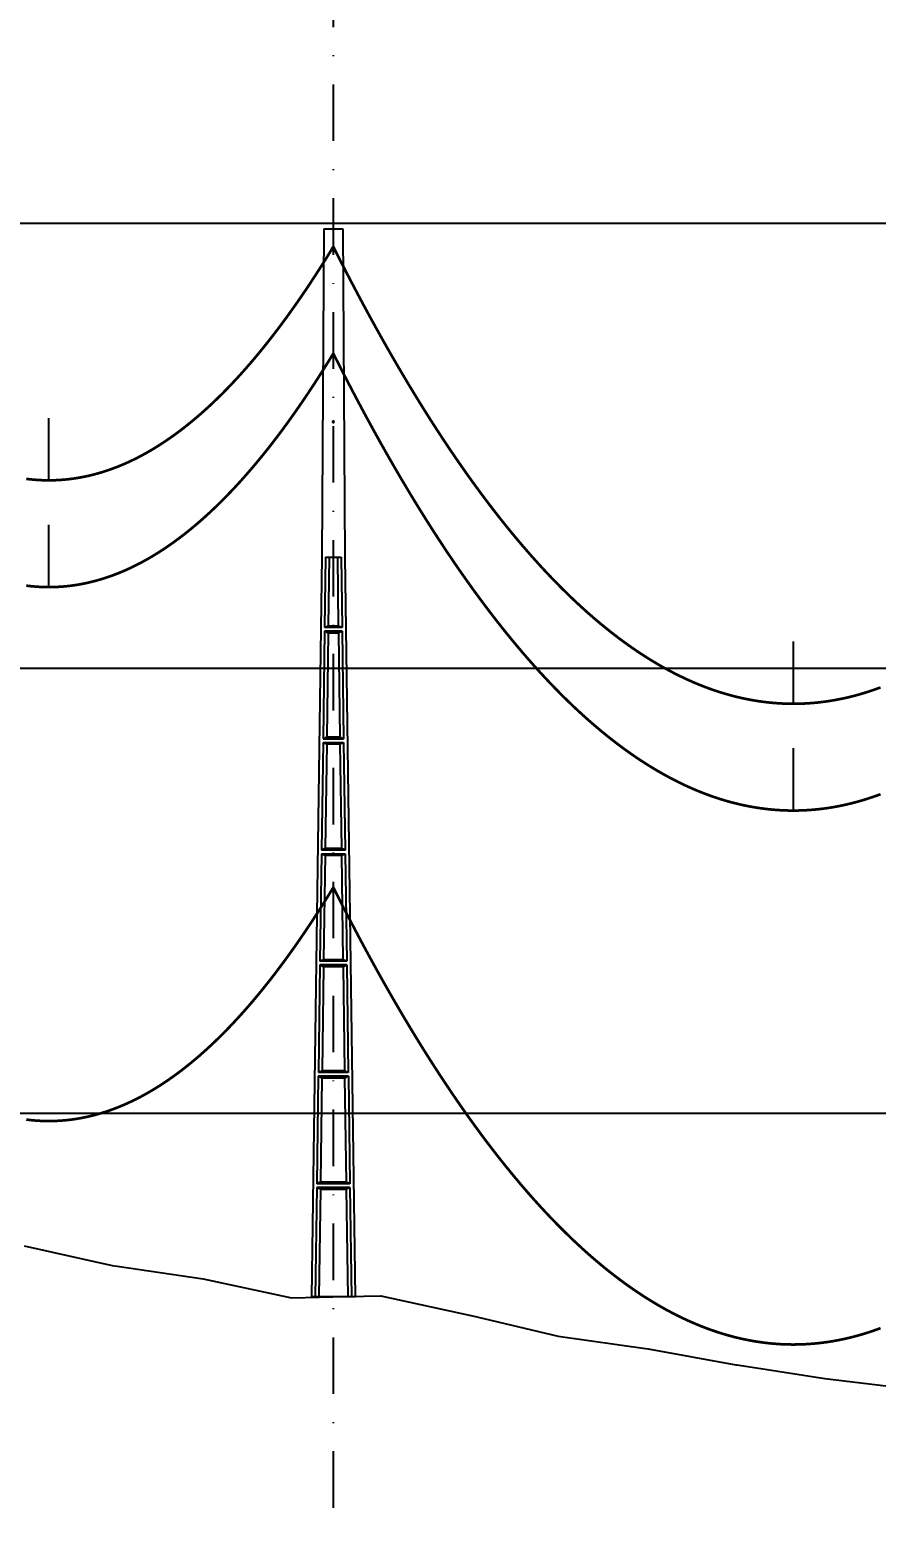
# Model space of a CAD drawing. Header units: metres. Extents: x -121 to 9872, y 3505 to 10721.
# Drawn here: x 3860.5 to 3955.5, y 9403.7 to 9571.7 of the extents above; entities that cross this region are included whole.
import ezdxf

# ---------------------------------------------------------------- set-up
doc = ezdxf.new("R2010")
doc.units = ezdxf.units.M
doc.header["$PDMODE"] = 2
doc.linetypes.add('DASHDOT', pattern=[25.4, 12.7, -6.35, 0, -6.35])
for name, color, linetype in [('CON-EOL- CA MAGNOLIA', 210, 'Continuous'), ('CON-EOL- PROJEÇÃO', 22, 'Continuous'), ('cotas', 7, 'Continuous'), ('Grade', 9, 'Continuous'), ('Ind.Rot', 8, 'DASHDOT'), ('Modelo_CotaTerreno_Perfil', 7, 'Continuous'), ('POSTE DT', 7, 'Continuous')]:
    doc.layers.add(name, color=color, linetype=linetype)
doc.styles.get("Standard").update_dxf_attribs({"font": 'arial.ttf'})
doc.dimstyles.new('ISO-25', dxfattribs={"dimtxt": 2.5, "dimasz": 2.5, "dimexe": 1.25, "dimexo": 0.625, "dimtad": 1, "dimzin": 1, "dimtxsty": 'Standard', "dimcen": 2.5, "dimaunit": 1, "dimadec": 3, "dimazin": 3, "dimtfac": 1, "dimtmove": 0, "dimatfit": 3, "dimfxlon": 1, "dimarcsym": 0})

# ---------------------------------------------------------------- blocks, each defined once
blk = doc.blocks.new('*U1')
at = {"layer": 'POSTE DT', "extrusion": (0, 1, 0)}
for p, q in [((-3.31, 378.23), (-4.05, 262)), ((-3.31, 378.23), (3.31, 378.23)), ((3.31, 378.23), (4.06, 262)), ((-4.05, 262), (-7.72, 0)), ((-4.05, 262), (-4.05, 262)), ((-2.73, 262), (-3.08, 237.05)), ((-2.73, 262), (2.75, 262)), ((-1.42, 262), (-1.77, 237.57)), ((1.43, 262), (1.77, 237.57)), ((2.75, 262), (3.1, 237.05)), ((4.06, 262), (7.72, 0)), ((-3.1, 235.74), (-3.63, 197.65)), ((3.11, 235.73), (-3.1, 235.74)), ((3.1, 237.05), (-3.08, 237.05)), ((-1.8, 235.21), (-2.32, 198.19)), ((1.8, 235.21), (2.32, 198.19)), ((3.11, 235.73), (3.65, 197.65)), ((-3.65, 196.34), (-4.19, 158.25)), ((3.66, 196.34), (4.2, 158.25)), ((-2.35, 195.8), (-2.87, 158.8)), ((2.35, 195.8), (2.87, 158.8)), ((-4.21, 156.94), (-4.74, 118.85)), ((-2.9, 156.39), (-3.42, 119.41)), ((2.91, 156.39), (3.42, 119.41)), ((4.21, 156.94), (4.75, 118.85)), ((-4.76, 117.54), (-5.29, 79.45)), ((4.77, 117.54), (-4.76, 117.54)), ((4.75, 118.85), (-4.74, 118.85)), ((-3.46, 116.98), (-3.97, 80.02)), ((3.46, 116.98), (3.98, 80.02)), ((4.77, 117.54), (5.3, 79.45)), ((5.3, 79.45), (-5.29, 79.45)), ((-5.31, 78.14), (-5.85, 40.06)), ((5.32, 78.14), (-5.31, 78.14)), ((-4.01, 77.57), (-4.53, 40.63)), ((4.01, 77.57), (4.53, 40.63)), ((5.32, 78.14), (5.85, 40.06)), ((-5.86, 38.74), (-6.41, 0)), ((5.87, 38.74), (-5.86, 38.74)), ((5.85, 40.06), (-5.85, 40.06)), ((-4.56, 38.17), (-5.1, 0)), ((4.56, 38.17), (5.1, 0)), ((5.87, 38.74), (6.41, 0)), ((-6.41, 0), (-7.72, 0)), ((-5.1, 0), (-6.41, 0)), ((5.1, 0), (-5.1, 0)), ((6.41, 0), (5.1, 0)), ((7.72, 0), (6.41, 0))]:
    blk.add_line(p, q, dxfattribs=at)
at = {"layer": 'POSTE DT', "ltscale": 3}
for points in [[(-3.65, 196.34), (3.66, 196.34)], [(-3.63, 197.65), (3.65, 197.65)], [(-4.21, 156.94), (4.21, 156.94)], [(4.2, 158.25), (-4.19, 158.25)]]:
    blk.add_lwpolyline(points, dxfattribs=at)
at = {"layer": 'POSTE DT'}
for points, knots in [([(0.25, 309.94), (0.25, 309.93), (0.25, 309.93), (0.25, 309.92), (0.25, 309.91), (0.25, 309.9), (0.25, 309.89), (0.24, 309.85), (0.22, 309.82), (0.19, 309.77), (0.16, 309.74), (0.11, 309.71), (0.08, 309.7), (0.01, 309.68), (-0.02, 309.68), (-0.08, 309.7), (-0.11, 309.71), (-0.16, 309.74), (-0.18, 309.76), (-0.21, 309.8), (-0.22, 309.82), (-0.24, 309.85), (-0.24, 309.87), (-0.25, 309.89), (-0.25, 309.9), (-0.25, 309.92), (-0.25, 309.92), (-0.25, 309.93), (-0.25, 309.94), (-0.25, 309.95), (-0.25, 309.95), (-0.25, 309.96), (-0.25, 309.97), (-0.24, 310), (-0.23, 310.02), (-0.21, 310.07), (-0.2, 310.09), (-0.15, 310.14), (-0.13, 310.15), (-0.07, 310.18), (-0.03, 310.19), (0.03, 310.19), (0.06, 310.18), (0.12, 310.16), (0.14, 310.14), (0.18, 310.11), (0.2, 310.09), (0.21, 310.06), (0.22, 310.05), (0.23, 310.04), (0.24, 310.01), (0.24, 309.99), (0.25, 309.97), (0.25, 309.96), (0.25, 309.95), (0.25, 309.94), (0.25, 309.94), (0.25, 309.94), (0.25, 309.94)], [-54.728303, -54.728303, -54.728303, -54.728303, -54.309038, -54.309038, -53.647169, -53.647169, -52.532885, -52.532885, -48.86224, -48.86224, -45.282765, -45.282765, -41.52867, -41.52867, -37.867486, -37.867486, -34.454589, -34.454589, -31.301423, -31.301423, -28.48103, -28.48103, -26.961755, -26.961755, -25.7544, -25.7544, -25.136228, -25.136228, -24.64409, -24.64409, -24.094201, -24.094201, -23.191199, -23.191199, -20.494482, -20.494482, -17.342863, -17.342863, -13.645538, -13.645538, -9.835989, -9.835989, -6.296781, -6.296781, -3.005029, -3.005029, 0, 0, 0, 1.527594, 1.527594, 3.697216, 3.697216, 4.489727, 4.489727, 5.01438, 5.01438, 5.095313, 5.095313, 5.095313, 5.095313]), ([(-3.1, 235.74), (-2.88, 235.65), (-2.67, 235.56), (-2.23, 235.39), (-2.02, 235.3), (-1.8, 235.21)], [0.055576, 0.055576, 0.055576, 0.055576, 56.767409, 56.767409, 113.50757, 113.50757, 113.50757, 113.50757]), ([(-1.77, 237.57), (-1.99, 237.49), (-2.21, 237.4), (-2.64, 237.22), (-2.86, 237.14), (-3.08, 237.05)], [0, 0, 0, 0, 56.660495, 56.660495, 113.412826, 113.412826, 113.412826, 113.412826]), ([(-1.8, 235.21), (-1.2, 235.21), (-0.6, 235.21), (0.6, 235.21), (1.2, 235.21), (1.8, 235.21)], [0, 0, 0, 0, 68.567797, 68.567797, 137.136247, 137.136247, 137.136247, 137.136247]), ([(1.77, 237.57), (1.18, 237.57), (0.59, 237.57), (-0.59, 237.57), (-1.18, 237.57), (-1.77, 237.57)], [0, 0, 0, 0, 67.306894, 67.306894, 134.614447, 134.614447, 134.614447, 134.614447]), ([(3.1, 237.05), (2.87, 237.14), (2.65, 237.23), (2.21, 237.4), (1.99, 237.49), (1.77, 237.57)], [0, 0, 0, 0, 56.738948, 56.738948, 113.38731, 113.38731, 113.38731, 113.38731]), ([(1.8, 235.21), (2.02, 235.3), (2.24, 235.38), (2.68, 235.56), (2.89, 235.65), (3.11, 235.73)], [0, 0, 0, 0, 56.845349, 56.845349, 113.599799, 113.599799, 113.599799, 113.599799]), ([(-3.65, 196.34), (-3.43, 196.25), (-3.22, 196.16), (-2.78, 195.98), (-2.57, 195.89), (-2.35, 195.8)], [0.054307, 0.054307, 0.054307, 0.054307, 63.527131, 63.527131, 127.063246, 127.063246, 127.063246, 127.063246]), ([(-2.32, 198.19), (-2.54, 198.1), (-2.76, 198.01), (-3.2, 197.83), (-3.41, 197.74), (-3.63, 197.65)], [0, 0, 0, 0, 63.412073, 63.412073, 126.777421, 126.777421, 126.777421, 126.777421]), ([(2.32, 198.19), (1.55, 198.19), (0.77, 198.19), (-0.77, 198.19), (-1.55, 198.19), (-2.32, 198.19)], [0, 0, 0, 0, 88.31008, 88.31008, 176.620652, 176.620652, 176.620652, 176.620652]), ([(3.65, 197.65), (3.43, 197.74), (3.2, 197.83), (2.76, 198.01), (2.54, 198.1), (2.32, 198.19)], [0, 0, 0, 0, 63.488119, 63.488119, 126.880939, 126.880939, 126.880939, 126.880939]), ([(2.35, 195.8), (2.57, 195.89), (2.79, 195.98), (3.23, 196.16), (3.45, 196.25), (3.66, 196.34)], [0, 0, 0, 0, 63.60246, 63.60246, 127.109696, 127.109696, 127.109696, 127.109696]), ([(-2.35, 195.8), (-1.57, 195.8), (-0.78, 195.8), (0.79, 195.8), (1.57, 195.8), (2.35, 195.8)], [0, 0, 0, 0, 89.585713, 89.585713, 179.17191, 179.17191, 179.17191, 179.17191]), ([(-4.21, 156.94), (-3.99, 156.85), (-3.77, 156.75), (-3.34, 156.57), (-3.12, 156.48), (-2.9, 156.39)], [0.053423, 0.053423, 0.053423, 0.053423, 70.429742, 70.429742, 140.90167, 140.90167, 140.90167, 140.90167]), ([(-2.87, 158.8), (-3.09, 158.71), (-3.31, 158.62), (-3.75, 158.43), (-3.97, 158.34), (-4.19, 158.25)], [0, 0, 0, 0, 70.301707, 70.301707, 140.590947, 140.590947, 140.590947, 140.590947]), ([(-2.9, 156.39), (-1.94, 156.39), (-0.97, 156.39), (0.97, 156.39), (1.94, 156.39), (2.91, 156.39)], [0, 0, 0, 0, 110.60219, 110.60219, 221.20473, 221.20473, 221.20473, 221.20473]), ([(2.87, 158.8), (1.92, 158.8), (0.96, 158.8), (-0.96, 158.8), (-1.91, 158.8), (-2.87, 158.8)], [0, 0, 0, 0, 109.314454, 109.314454, 218.629264, 218.629264, 218.629264, 218.629264]), ([(4.2, 158.25), (3.98, 158.34), (3.76, 158.44), (3.31, 158.62), (3.09, 158.71), (2.87, 158.8)], [0, 0, 0, 0, 70.379198, 70.379198, 140.659718, 140.659718, 140.659718, 140.659718]), ([(2.91, 156.39), (3.12, 156.48), (3.34, 156.57), (3.78, 156.75), (4, 156.85), (4.21, 156.94)], [0, 0, 0, 0, 70.506649, 70.506649, 140.914701, 140.914701, 140.914701, 140.914701]), ([(-4.76, 117.54), (-4.54, 117.45), (-4.32, 117.35), (-3.89, 117.17), (-3.67, 117.07), (-3.46, 116.98)], [0.052784, 0.052784, 0.052784, 0.052784, 77.438432, 77.438432, 154.950301, 154.950301, 154.950301, 154.950301]), ([(-3.42, 119.41), (-3.64, 119.32), (-3.86, 119.23), (-4.3, 119.04), (-4.52, 118.95), (-4.74, 118.85)], [0, 0, 0, 0, 77.299547, 77.299547, 154.618634, 154.618634, 154.618634, 154.618634]), ([(-3.46, 116.98), (-2.3, 116.98), (-1.15, 116.98), (1.15, 116.98), (2.31, 116.98), (3.46, 116.98)], [0, 0, 0, 0, 131.617604, 131.617604, 263.235447, 263.235447, 263.235447, 263.235447]), ([(3.42, 119.41), (2.28, 119.41), (1.14, 119.41), (-1.14, 119.41), (-2.28, 119.41), (-3.42, 119.41)], [0, 0, 0, 0, 130.319901, 130.319901, 260.640046, 260.640046, 260.640046, 260.640046]), ([(4.75, 118.85), (4.53, 118.95), (4.31, 119.04), (3.87, 119.23), (3.64, 119.32), (3.42, 119.41)], [0, 0, 0, 0, 77.381597, 77.381597, 154.66183, 154.66183, 154.66183, 154.66183]), ([(3.46, 116.98), (3.68, 117.07), (3.89, 117.17), (4.33, 117.35), (4.55, 117.45), (4.77, 117.54)], [0, 0, 0, 0, 77.520013, 77.520013, 154.938747, 154.938747, 154.938747, 154.938747]), ([(-3.97, 80.02), (-4.19, 79.93), (-4.41, 79.83), (-4.85, 79.64), (-5.07, 79.55), (-5.29, 79.45)], [0, 0, 0, 0, 84.379671, 84.379671, 168.809376, 168.809376, 168.809376, 168.809376]), ([(3.98, 80.02), (2.65, 80.02), (1.33, 80.02), (-1.32, 80.02), (-2.65, 80.02), (-3.97, 80.02)], [0, 0, 0, 0, 151.326157, 151.326157, 302.652465, 302.652465, 302.652465, 302.652465]), ([(5.3, 79.45), (5.08, 79.55), (4.86, 79.64), (4.42, 79.83), (4.2, 79.93), (3.98, 80.02)], [0, 0, 0, 0, 84.46863, 84.46863, 168.833721, 168.833721, 168.833721, 168.833721]), ([(-5.31, 78.14), (-5.09, 78.05), (-4.88, 77.95), (-4.44, 77.76), (-4.23, 77.67), (-4.01, 77.57)], [0.052308, 0.052308, 0.052308, 0.052308, 84.527725, 84.527725, 169.158824, 169.158824, 169.158824, 169.158824]), ([(-4.01, 77.57), (-2.67, 77.57), (-1.34, 77.57), (1.34, 77.57), (2.67, 77.57), (4.01, 77.57)], [0, 0, 0, 0, 152.632212, 152.632212, 305.264569, 305.264569, 305.264569, 305.264569]), ([(4.01, 77.57), (4.23, 77.67), (4.45, 77.76), (4.88, 77.95), (5.1, 78.05), (5.32, 78.14)], [0, 0, 0, 0, 84.616316, 84.616316, 169.129178, 169.129178, 169.129178, 169.129178]), ([(-5.86, 38.74), (-5.65, 38.65), (-5.43, 38.55), (-5, 38.36), (-4.78, 38.26), (-4.56, 38.17)], [0.026524, 0.026524, 0.026524, 0.026524, 91.679563, 91.679563, 183.466041, 183.466041, 183.466041, 183.466041]), ([(-4.53, 40.63), (-4.75, 40.53), (-4.97, 40.44), (-5.41, 40.25), (-5.63, 40.15), (-5.85, 40.06)], [0, 0, 0, 0, 91.523648, 91.523648, 183.126775, 183.126775, 183.126775, 183.126775]), ([(-4.56, 38.17), (-3.04, 38.17), (-1.52, 38.17), (1.52, 38.17), (3.04, 38.17), (4.56, 38.17)], [0, 0, 0, 0, 173.646192, 173.646192, 347.292451, 347.292451, 347.292451, 347.292451]), ([(4.53, 40.63), (3.02, 40.63), (1.51, 40.63), (-1.51, 40.63), (-3.02, 40.63), (-4.53, 40.63)], [0, 0, 0, 0, 172.33304, 172.33304, 344.666151, 344.666151, 344.666151, 344.666151]), ([(5.85, 40.06), (5.63, 40.15), (5.41, 40.25), (4.97, 40.44), (4.75, 40.53), (4.53, 40.63)], [0, 0, 0, 0, 91.621326, 91.621326, 183.137324, 183.137324, 183.137324, 183.137324]), ([(4.56, 38.17), (4.78, 38.26), (5, 38.36), (5.43, 38.55), (5.65, 38.65), (5.87, 38.74)], [0, 0, 0, 0, 91.776928, 91.776928, 183.448614, 183.448614, 183.448614, 183.448614])]:
    blk.add_open_spline(points, degree=3, knots=knots, dxfattribs=at)
blk = doc.blocks.new('*D91')
at = {"layer": 'cotas', "color": 0, "lineweight": -2, "transparency": 16777216}
for p, q in [((3824.54, 9591.23), (3824.54, 9593.48)), ((3827.04, 9592.23), (3892.04, 9592.23)), ((3894.54, 9591.23), (3894.54, 9593.48))]:
    blk.add_line(p, q, dxfattribs=at)
at = {"layer": 'cotas', "color": 0, "transparency": 16777216}
for points in [[(3827.04, 9592.65), (3827.04, 9591.82), (3824.54, 9592.23)], [(3892.04, 9592.65), (3892.04, 9591.82), (3894.54, 9592.23)]]:
    blk.add_solid(points, dxfattribs=at)
at = {"layer": 'Defpoints', "color": 0, "transparency": 16777216}
for p in [(3894.54, 9592.23), (3824.54, 9560.41), (3894.54, 9549.36)]:
    blk.add_point(p, dxfattribs=at)
at = {"layer": 'cotas', "color": 0, "transparency": 16777216, "insert": (3859.54, 9594.14), "char_height": 2.5, "attachment_point": 5}
blk.add_mtext('70.00', dxfattribs=at)
blk = doc.blocks.new('*D92')
at = {"layer": 'cotas', "color": 0, "lineweight": -2, "transparency": 16777216}
for p, q in [((3894.54, 9576.77), (3894.54, 9579.02)), ((3989.54, 9576.77), (3989.54, 9579.02)), ((3897.04, 9577.77), (3987.04, 9577.77))]:
    blk.add_line(p, q, dxfattribs=at)
at = {"layer": 'cotas', "color": 0, "transparency": 16777216}
for points in [[(3897.04, 9578.19), (3897.04, 9577.36), (3894.54, 9577.77)], [(3987.04, 9578.19), (3987.04, 9577.36), (3989.54, 9577.77)]]:
    blk.add_solid(points, dxfattribs=at)
at = {"layer": 'Defpoints', "color": 0, "transparency": 16777216}
for p in [(3989.54, 9577.77), (3894.54, 9549.36), (3989.54, 9534.13)]:
    blk.add_point(p, dxfattribs=at)
at = {"layer": 'cotas', "color": 0, "transparency": 16777216, "insert": (3942.04, 9579.68), "char_height": 2.5, "attachment_point": 5}
blk.add_mtext('95.00', dxfattribs=at)

msp = doc.modelspace()

# ---------------------------------------------------------------- linework, layer by layer
at = {"layer": 'CON-EOL- CA MAGNOLIA'}
for p, q in [((3862.594, 9521.111), (3862.594, 9528.111)), ((3862.594, 9509.111), (3862.594, 9516.111)), ((3862.594, 9509.111), (3862.594, 9516.111)), ((3946.191, 9496.001), (3946.191, 9503.001)), ((3946.191, 9484.001), (3946.191, 9491.001)), ((3946.191, 9484.001), (3946.191, 9491.001))]:
    msp.add_line(p, q, dxfattribs=at)
at = {"layer": 'CON-EOL- CA MAGNOLIA', "const_width": 0.3}
for points in [[(3860.058, 9521.276), (3860.407, 9521.234), (3860.755, 9521.198), (3861.103, 9521.168), (3861.451, 9521.144), (3861.8, 9521.127), (3862.148, 9521.116), (3862.496, 9521.111), (3862.844, 9521.112), (3863.193, 9521.12), (3863.541, 9521.134), (3863.889, 9521.154), (3864.237, 9521.18), (3864.586, 9521.213), (3864.934, 9521.251), (3865.282, 9521.296), (3865.631, 9521.347), (3865.979, 9521.405), (3866.327, 9521.469), (3866.675, 9521.538), (3867.024, 9521.614), (3867.372, 9521.697), (3867.72, 9521.785), (3868.068, 9521.88), (3868.417, 9521.981), (3868.765, 9522.088), (3869.113, 9522.202), (3869.461, 9522.321), (3869.81, 9522.447), (3870.158, 9522.579), (3870.506, 9522.718), (3870.854, 9522.862), (3871.203, 9523.013), (3871.551, 9523.171), (3871.899, 9523.334), (3872.247, 9523.503), (3872.596, 9523.679), (3872.944, 9523.861), (3873.292, 9524.049), (3873.64, 9524.244), (3873.989, 9524.445), (3874.337, 9524.652), (3874.685, 9524.865), (3875.034, 9525.084), (3875.382, 9525.31), (3875.73, 9525.542), (3876.078, 9525.78), (3876.427, 9526.024), (3876.775, 9526.275), (3877.123, 9526.532), (3877.471, 9526.795), (3877.82, 9527.064), (3878.168, 9527.34), (3878.516, 9527.622), (3878.864, 9527.91), (3879.213, 9528.204), (3879.561, 9528.505), (3879.909, 9528.812), (3880.257, 9529.125), (3880.606, 9529.444), (3880.954, 9529.77), (3881.302, 9530.102), (3881.65, 9530.44), (3881.999, 9530.784), (3882.347, 9531.135), (3882.695, 9531.492), (3883.043, 9531.855), (3883.392, 9532.225), (3883.74, 9532.6), (3884.088, 9532.982), (3884.436, 9533.37), (3884.785, 9533.765), (3885.133, 9534.166), (3885.481, 9534.573), (3885.83, 9534.986), (3886.178, 9535.406), (3886.526, 9535.831), (3886.874, 9536.263), (3887.223, 9536.702), (3887.571, 9537.147), (3887.919, 9537.597), (3888.267, 9538.055), (3888.616, 9538.518), (3888.964, 9538.988), (3889.312, 9539.464), (3889.66, 9539.946), (3890.009, 9540.435), (3890.357, 9540.93), (3890.705, 9541.431), (3891.053, 9541.939), (3891.402, 9542.452), (3891.75, 9542.972), (3892.098, 9543.499), (3892.446, 9544.031), (3892.795, 9544.57), (3893.143, 9545.116), (3893.491, 9545.667), (3893.839, 9546.225), (3894.188, 9546.79), (3894.536, 9547.36)], [(3894.536, 9547.36), (3895.009, 9546.421), (3895.481, 9545.492), (3895.954, 9544.57), (3896.427, 9543.658), (3896.899, 9542.754), (3897.372, 9541.86), (3897.844, 9540.973), (3898.317, 9540.096), (3898.79, 9539.227), (3899.262, 9538.367), (3899.735, 9537.516), (3900.208, 9536.673), (3900.68, 9535.839), (3901.153, 9535.014), (3901.626, 9534.198), (3902.098, 9533.39), (3902.571, 9532.591), (3903.043, 9531.8), (3903.516, 9531.018), (3903.989, 9530.245), (3904.461, 9529.481), (3904.934, 9528.725), (3905.407, 9527.978), (3905.879, 9527.24), (3906.352, 9526.51), (3906.825, 9525.789), (3907.297, 9525.077), (3907.77, 9524.373), (3908.242, 9523.678), (3908.715, 9522.992), (3909.188, 9522.314), (3909.66, 9521.645), (3910.133, 9520.985), (3910.606, 9520.333), (3911.078, 9519.69), (3911.551, 9519.056), (3912.024, 9518.43), (3912.496, 9517.813), (3912.969, 9517.205), (3913.441, 9516.605), (3913.914, 9516.014), (3914.387, 9515.431), (3914.859, 9514.857), (3915.332, 9514.292), (3915.805, 9513.735), (3916.277, 9513.187), (3916.75, 9512.648), (3917.223, 9512.117), (3917.695, 9511.595), (3918.168, 9511.082), (3918.64, 9510.577), (3919.113, 9510.08), (3919.586, 9509.593), (3920.058, 9509.114), (3920.531, 9508.643), (3921.004, 9508.182), (3921.476, 9507.728), (3921.949, 9507.284), (3922.422, 9506.848), (3922.894, 9506.42), (3923.367, 9506.002), (3923.839, 9505.592), (3924.312, 9505.19), (3924.785, 9504.797), (3925.257, 9504.413), (3925.73, 9504.037), (3926.203, 9503.67), (3926.675, 9503.311), (3927.148, 9502.961), (3927.621, 9502.62), (3928.093, 9502.287), (3928.566, 9501.963), (3929.038, 9501.647), (3929.511, 9501.34), (3929.984, 9501.042), (3930.456, 9500.752), (3930.929, 9500.471), (3931.402, 9500.198), (3931.874, 9499.934), (3932.347, 9499.679), (3932.82, 9499.432), (3933.292, 9499.193), (3933.765, 9498.964), (3934.237, 9498.743), (3934.71, 9498.53), (3935.183, 9498.326), (3935.655, 9498.131), (3936.128, 9497.944), (3936.601, 9497.765), (3937.073, 9497.596), (3937.546, 9497.435), (3938.019, 9497.282), (3938.491, 9497.138), (3938.964, 9497.003), (3939.436, 9496.876), (3939.909, 9496.758), (3940.382, 9496.648), (3940.854, 9496.547), (3941.327, 9496.455), (3941.8, 9496.371), (3942.272, 9496.295), (3942.745, 9496.229), (3943.218, 9496.17), (3943.69, 9496.121), (3944.163, 9496.08), (3944.636, 9496.047), (3945.108, 9496.023), (3945.581, 9496.008), (3946.053, 9496.001), (3946.526, 9496.003), (3946.999, 9496.013), (3947.471, 9496.032), (3947.944, 9496.06), (3948.417, 9496.096), (3948.889, 9496.14), (3949.362, 9496.194), (3949.835, 9496.255), (3950.307, 9496.326), (3950.78, 9496.405), (3951.252, 9496.492), (3951.725, 9496.588), (3952.198, 9496.693), (3952.67, 9496.806), (3953.143, 9496.928), (3953.616, 9497.058), (3954.088, 9497.198), (3954.561, 9497.345), (3955.034, 9497.501), (3955.506, 9497.666), (3955.979, 9497.839)], [(3860.058, 9509.276), (3860.407, 9509.234), (3860.755, 9509.198), (3861.103, 9509.168), (3861.451, 9509.144), (3861.8, 9509.127), (3862.148, 9509.116), (3862.496, 9509.111), (3862.844, 9509.112), (3863.193, 9509.12), (3863.541, 9509.134), (3863.889, 9509.154), (3864.237, 9509.18), (3864.586, 9509.213), (3864.934, 9509.251), (3865.282, 9509.296), (3865.631, 9509.347), (3865.979, 9509.405), (3866.327, 9509.468), (3866.675, 9509.538), (3867.024, 9509.614), (3867.372, 9509.697), (3867.72, 9509.785), (3868.068, 9509.88), (3868.417, 9509.981), (3868.765, 9510.088), (3869.113, 9510.202), (3869.461, 9510.321), (3869.81, 9510.447), (3870.158, 9510.58), (3870.506, 9510.718), (3870.854, 9510.863), (3871.203, 9511.013), (3871.551, 9511.17), (3871.899, 9511.334), (3872.247, 9511.503), (3872.596, 9511.679), (3872.944, 9511.861), (3873.292, 9512.049), (3873.64, 9512.244), (3873.989, 9512.445), (3874.337, 9512.652), (3874.685, 9512.865), (3875.034, 9513.084), (3875.382, 9513.31), (3875.73, 9513.542), (3876.078, 9513.78), (3876.427, 9514.024), (3876.775, 9514.275), (3877.123, 9514.532), (3877.471, 9514.795), (3877.82, 9515.064), (3878.168, 9515.34), (3878.516, 9515.622), (3878.864, 9515.91), (3879.213, 9516.204), (3879.561, 9516.505), (3879.909, 9516.812), (3880.257, 9517.125), (3880.606, 9517.444), (3880.954, 9517.77), (3881.302, 9518.102), (3881.65, 9518.44), (3881.999, 9518.784), (3882.347, 9519.135), (3882.695, 9519.492), (3883.043, 9519.855), (3883.392, 9520.225), (3883.74, 9520.6), (3884.088, 9520.982), (3884.436, 9521.37), (3884.785, 9521.765), (3885.133, 9522.166), (3885.481, 9522.573), (3885.83, 9522.986), (3886.178, 9523.405), (3886.526, 9523.831), (3886.874, 9524.263), (3887.223, 9524.702), (3887.571, 9525.146), (3887.919, 9525.597), (3888.267, 9526.055), (3888.616, 9526.518), (3888.964, 9526.988), (3889.312, 9527.464), (3889.66, 9527.946), (3890.009, 9528.435), (3890.357, 9528.93), (3890.705, 9529.431), (3891.053, 9529.939), (3891.402, 9530.452), (3891.75, 9530.972), (3892.098, 9531.499), (3892.446, 9532.032), (3892.795, 9532.57), (3893.143, 9533.116), (3893.491, 9533.667), (3893.839, 9534.225), (3894.188, 9534.789), (3894.536, 9535.36)], [(3860.058, 9509.276), (3860.407, 9509.234), (3860.755, 9509.198), (3861.103, 9509.168), (3861.451, 9509.144), (3861.8, 9509.127), (3862.148, 9509.116), (3862.496, 9509.111), (3862.844, 9509.112), (3863.193, 9509.12), (3863.541, 9509.134), (3863.889, 9509.154), (3864.237, 9509.18), (3864.586, 9509.213), (3864.934, 9509.251), (3865.282, 9509.296), (3865.631, 9509.347), (3865.979, 9509.405), (3866.327, 9509.469), (3866.675, 9509.538), (3867.024, 9509.614), (3867.372, 9509.697), (3867.72, 9509.785), (3868.068, 9509.88), (3868.417, 9509.981), (3868.765, 9510.088), (3869.113, 9510.202), (3869.461, 9510.321), (3869.81, 9510.447), (3870.158, 9510.579), (3870.506, 9510.718), (3870.854, 9510.862), (3871.203, 9511.013), (3871.551, 9511.171), (3871.899, 9511.334), (3872.247, 9511.503), (3872.596, 9511.679), (3872.944, 9511.861), (3873.292, 9512.049), (3873.64, 9512.244), (3873.989, 9512.445), (3874.337, 9512.652), (3874.685, 9512.865), (3875.034, 9513.084), (3875.382, 9513.31), (3875.73, 9513.542), (3876.078, 9513.78), (3876.427, 9514.024), (3876.775, 9514.275), (3877.123, 9514.532), (3877.471, 9514.795), (3877.82, 9515.064), (3878.168, 9515.34), (3878.516, 9515.622), (3878.864, 9515.91), (3879.213, 9516.204), (3879.561, 9516.505), (3879.909, 9516.812), (3880.257, 9517.125), (3880.606, 9517.444), (3880.954, 9517.77), (3881.302, 9518.102), (3881.65, 9518.44), (3881.999, 9518.784), (3882.347, 9519.135), (3882.695, 9519.492), (3883.043, 9519.855), (3883.392, 9520.225), (3883.74, 9520.6), (3884.088, 9520.982), (3884.436, 9521.37), (3884.785, 9521.765), (3885.133, 9522.166), (3885.481, 9522.573), (3885.83, 9522.986), (3886.178, 9523.406), (3886.526, 9523.831), (3886.874, 9524.263), (3887.223, 9524.702), (3887.571, 9525.147), (3887.919, 9525.597), (3888.267, 9526.055), (3888.616, 9526.518), (3888.964, 9526.988), (3889.312, 9527.464), (3889.66, 9527.946), (3890.009, 9528.435), (3890.357, 9528.93), (3890.705, 9529.431), (3891.053, 9529.939), (3891.402, 9530.452), (3891.75, 9530.972), (3892.098, 9531.499), (3892.446, 9532.031), (3892.795, 9532.57), (3893.143, 9533.116), (3893.491, 9533.667), (3893.839, 9534.225), (3894.188, 9534.79), (3894.536, 9535.36)], [(3894.536, 9535.36), (3895.009, 9534.421), (3895.481, 9533.492), (3895.954, 9532.57), (3896.427, 9531.658), (3896.899, 9530.754), (3897.372, 9529.86), (3897.844, 9528.973), (3898.317, 9528.096), (3898.79, 9527.227), (3899.262, 9526.367), (3899.735, 9525.516), (3900.208, 9524.673), (3900.68, 9523.839), (3901.153, 9523.014), (3901.626, 9522.198), (3902.098, 9521.39), (3902.571, 9520.591), (3903.043, 9519.8), (3903.516, 9519.018), (3903.989, 9518.245), (3904.461, 9517.481), (3904.934, 9516.725), (3905.407, 9515.978), (3905.879, 9515.24), (3906.352, 9514.51), (3906.825, 9513.789), (3907.297, 9513.077), (3907.77, 9512.373), (3908.242, 9511.678), (3908.715, 9510.992), (3909.188, 9510.314), (3909.66, 9509.645), (3910.133, 9508.985), (3910.606, 9508.333), (3911.078, 9507.69), (3911.551, 9507.056), (3912.024, 9506.43), (3912.496, 9505.813), (3912.969, 9505.205), (3913.441, 9504.605), (3913.914, 9504.014), (3914.387, 9503.431), (3914.859, 9502.857), (3915.332, 9502.292), (3915.805, 9501.735), (3916.277, 9501.187), (3916.75, 9500.648), (3917.223, 9500.117), (3917.695, 9499.595), (3918.168, 9499.082), (3918.64, 9498.577), (3919.113, 9498.08), (3919.586, 9497.593), (3920.058, 9497.114), (3920.531, 9496.643), (3921.004, 9496.181), (3921.476, 9495.728), (3921.949, 9495.284), (3922.422, 9494.848), (3922.894, 9494.42), (3923.367, 9494.002), (3923.839, 9493.591), (3924.312, 9493.19), (3924.785, 9492.797), (3925.257, 9492.413), (3925.73, 9492.037), (3926.203, 9491.67), (3926.675, 9491.311), (3927.148, 9490.961), (3927.621, 9490.62), (3928.093, 9490.287), (3928.566, 9489.963), (3929.038, 9489.647), (3929.511, 9489.34), (3929.984, 9489.042), (3930.456, 9488.752), (3930.929, 9488.471), (3931.402, 9488.198), (3931.874, 9487.934), (3932.347, 9487.679), (3932.82, 9487.432), (3933.292, 9487.193), (3933.765, 9486.964), (3934.237, 9486.743), (3934.71, 9486.53), (3935.183, 9486.326), (3935.655, 9486.131), (3936.128, 9485.944), (3936.601, 9485.766), (3937.073, 9485.596), (3937.546, 9485.435), (3938.019, 9485.282), (3938.491, 9485.138), (3938.964, 9485.003), (3939.436, 9484.876), (3939.909, 9484.758), (3940.382, 9484.648), (3940.854, 9484.547), (3941.327, 9484.455), (3941.8, 9484.371), (3942.272, 9484.295), (3942.745, 9484.229), (3943.218, 9484.17), (3943.69, 9484.121), (3944.163, 9484.08), (3944.636, 9484.047), (3945.108, 9484.023), (3945.581, 9484.008), (3946.053, 9484.001), (3946.526, 9484.003), (3946.999, 9484.013), (3947.471, 9484.032), (3947.944, 9484.06), (3948.417, 9484.096), (3948.889, 9484.141), (3949.362, 9484.194), (3949.835, 9484.256), (3950.307, 9484.326), (3950.78, 9484.405), (3951.252, 9484.492), (3951.725, 9484.588), (3952.198, 9484.693), (3952.67, 9484.806), (3953.143, 9484.928), (3953.616, 9485.059), (3954.088, 9485.198), (3954.561, 9485.345), (3955.034, 9485.501), (3955.506, 9485.666), (3955.979, 9485.839)], [(3894.536, 9535.36), (3895.009, 9534.421), (3895.481, 9533.492), (3895.954, 9532.57), (3896.427, 9531.658), (3896.899, 9530.754), (3897.372, 9529.86), (3897.844, 9528.973), (3898.317, 9528.096), (3898.79, 9527.227), (3899.262, 9526.367), (3899.735, 9525.516), (3900.208, 9524.673), (3900.68, 9523.839), (3901.153, 9523.014), (3901.626, 9522.198), (3902.098, 9521.39), (3902.571, 9520.591), (3903.043, 9519.8), (3903.516, 9519.018), (3903.989, 9518.245), (3904.461, 9517.481), (3904.934, 9516.725), (3905.407, 9515.978), (3905.879, 9515.24), (3906.352, 9514.51), (3906.825, 9513.789), (3907.297, 9513.077), (3907.77, 9512.373), (3908.242, 9511.678), (3908.715, 9510.992), (3909.188, 9510.314), (3909.66, 9509.645), (3910.133, 9508.985), (3910.606, 9508.333), (3911.078, 9507.69), (3911.551, 9507.056), (3912.024, 9506.43), (3912.496, 9505.813), (3912.969, 9505.205), (3913.441, 9504.605), (3913.914, 9504.014), (3914.387, 9503.431), (3914.859, 9502.857), (3915.332, 9502.292), (3915.805, 9501.735), (3916.277, 9501.187), (3916.75, 9500.648), (3917.223, 9500.117), (3917.695, 9499.595), (3918.168, 9499.082), (3918.64, 9498.577), (3919.113, 9498.08), (3919.586, 9497.593), (3920.058, 9497.114), (3920.531, 9496.643), (3921.004, 9496.182), (3921.476, 9495.728), (3921.949, 9495.284), (3922.422, 9494.848), (3922.894, 9494.42), (3923.367, 9494.002), (3923.839, 9493.592), (3924.312, 9493.19), (3924.785, 9492.797), (3925.257, 9492.413), (3925.73, 9492.037), (3926.203, 9491.67), (3926.675, 9491.311), (3927.148, 9490.961), (3927.621, 9490.62), (3928.093, 9490.287), (3928.566, 9489.963), (3929.038, 9489.647), (3929.511, 9489.34), (3929.984, 9489.042), (3930.456, 9488.752), (3930.929, 9488.471), (3931.402, 9488.198), (3931.874, 9487.934), (3932.347, 9487.679), (3932.82, 9487.432), (3933.292, 9487.193), (3933.765, 9486.964), (3934.237, 9486.743), (3934.71, 9486.53), (3935.183, 9486.326), (3935.655, 9486.131), (3936.128, 9485.944), (3936.601, 9485.765), (3937.073, 9485.596), (3937.546, 9485.435), (3938.019, 9485.282), (3938.491, 9485.138), (3938.964, 9485.003), (3939.436, 9484.876), (3939.909, 9484.758), (3940.382, 9484.648), (3940.854, 9484.547), (3941.327, 9484.455), (3941.8, 9484.371), (3942.272, 9484.295), (3942.745, 9484.229), (3943.218, 9484.17), (3943.69, 9484.121), (3944.163, 9484.08), (3944.636, 9484.047), (3945.108, 9484.023), (3945.581, 9484.008), (3946.053, 9484.001), (3946.526, 9484.003), (3946.999, 9484.013), (3947.471, 9484.032), (3947.944, 9484.06), (3948.417, 9484.096), (3948.889, 9484.14), (3949.362, 9484.194), (3949.835, 9484.255), (3950.307, 9484.326), (3950.78, 9484.405), (3951.252, 9484.492), (3951.725, 9484.588), (3952.198, 9484.693), (3952.67, 9484.806), (3953.143, 9484.928), (3953.616, 9485.058), (3954.088, 9485.198), (3954.561, 9485.345), (3955.034, 9485.501), (3955.506, 9485.666), (3955.979, 9485.839)]]:
    msp.add_lwpolyline(points, dxfattribs=at)
at = {"layer": 'CON-EOL- PROJEÇÃO', "const_width": 0.3}
for points in [[(3860.058, 9449.276), (3860.407, 9449.234), (3860.755, 9449.198), (3861.103, 9449.168), (3861.451, 9449.144), (3861.8, 9449.127), (3862.148, 9449.116), (3862.496, 9449.111), (3862.844, 9449.112), (3863.193, 9449.12), (3863.541, 9449.134), (3863.889, 9449.154), (3864.237, 9449.18), (3864.586, 9449.213), (3864.934, 9449.251), (3865.282, 9449.296), (3865.631, 9449.347), (3865.979, 9449.405), (3866.327, 9449.469), (3866.675, 9449.538), (3867.024, 9449.614), (3867.372, 9449.697), (3867.72, 9449.785), (3868.068, 9449.88), (3868.417, 9449.981), (3868.765, 9450.088), (3869.113, 9450.202), (3869.461, 9450.321), (3869.81, 9450.447), (3870.158, 9450.58), (3870.506, 9450.718), (3870.854, 9450.862), (3871.203, 9451.013), (3871.551, 9451.171), (3871.899, 9451.334), (3872.247, 9451.503), (3872.596, 9451.679), (3872.944, 9451.861), (3873.292, 9452.049), (3873.64, 9452.244), (3873.989, 9452.445), (3874.337, 9452.652), (3874.685, 9452.865), (3875.034, 9453.084), (3875.382, 9453.31), (3875.73, 9453.542), (3876.078, 9453.78), (3876.427, 9454.024), (3876.775, 9454.275), (3877.123, 9454.532), (3877.471, 9454.795), (3877.82, 9455.064), (3878.168, 9455.34), (3878.516, 9455.622), (3878.864, 9455.91), (3879.213, 9456.204), (3879.561, 9456.505), (3879.909, 9456.812), (3880.257, 9457.125), (3880.606, 9457.444), (3880.954, 9457.77), (3881.302, 9458.102), (3881.65, 9458.44), (3881.999, 9458.784), (3882.347, 9459.135), (3882.695, 9459.492), (3883.043, 9459.855), (3883.392, 9460.225), (3883.74, 9460.6), (3884.088, 9460.982), (3884.436, 9461.37), (3884.785, 9461.765), (3885.133, 9462.166), (3885.481, 9462.573), (3885.83, 9462.986), (3886.178, 9463.406), (3886.526, 9463.831), (3886.874, 9464.263), (3887.223, 9464.702), (3887.571, 9465.147), (3887.919, 9465.597), (3888.267, 9466.055), (3888.616, 9466.518), (3888.964, 9466.988), (3889.312, 9467.464), (3889.66, 9467.946), (3890.009, 9468.435), (3890.357, 9468.93), (3890.705, 9469.431), (3891.053, 9469.939), (3891.402, 9470.452), (3891.75, 9470.972), (3892.098, 9471.499), (3892.446, 9472.031), (3892.795, 9472.571), (3893.143, 9473.116), (3893.491, 9473.667), (3893.839, 9474.225), (3894.188, 9474.79), (3894.536, 9475.36)], [(3894.536, 9475.36), (3895.009, 9474.421), (3895.481, 9473.492), (3895.954, 9472.571), (3896.427, 9471.658), (3896.899, 9470.754), (3897.372, 9469.86), (3897.844, 9468.973), (3898.317, 9468.096), (3898.79, 9467.227), (3899.262, 9466.367), (3899.735, 9465.516), (3900.208, 9464.673), (3900.68, 9463.839), (3901.153, 9463.014), (3901.626, 9462.198), (3902.098, 9461.39), (3902.571, 9460.591), (3903.043, 9459.8), (3903.516, 9459.018), (3903.989, 9458.245), (3904.461, 9457.481), (3904.934, 9456.725), (3905.407, 9455.978), (3905.879, 9455.24), (3906.352, 9454.51), (3906.825, 9453.789), (3907.297, 9453.077), (3907.77, 9452.373), (3908.242, 9451.678), (3908.715, 9450.992), (3909.188, 9450.314), (3909.66, 9449.645), (3910.133, 9448.985), (3910.606, 9448.333), (3911.078, 9447.69), (3911.551, 9447.056), (3912.024, 9446.43), (3912.496, 9445.813), (3912.969, 9445.205), (3913.441, 9444.605), (3913.914, 9444.014), (3914.387, 9443.431), (3914.859, 9442.857), (3915.332, 9442.292), (3915.805, 9441.735), (3916.277, 9441.187), (3916.75, 9440.648), (3917.223, 9440.117), (3917.695, 9439.595), (3918.168, 9439.082), (3918.64, 9438.577), (3919.113, 9438.08), (3919.586, 9437.593), (3920.058, 9437.114), (3920.531, 9436.643), (3921.004, 9436.182), (3921.476, 9435.728), (3921.949, 9435.284), (3922.422, 9434.848), (3922.894, 9434.42), (3923.367, 9434.002), (3923.839, 9433.592), (3924.312, 9433.19), (3924.785, 9432.797), (3925.257, 9432.413), (3925.73, 9432.037), (3926.203, 9431.67), (3926.675, 9431.311), (3927.148, 9430.961), (3927.621, 9430.62), (3928.093, 9430.287), (3928.566, 9429.963), (3929.038, 9429.647), (3929.511, 9429.34), (3929.984, 9429.042), (3930.456, 9428.752), (3930.929, 9428.471), (3931.402, 9428.198), (3931.874, 9427.934), (3932.347, 9427.679), (3932.82, 9427.432), (3933.292, 9427.193), (3933.765, 9426.964), (3934.237, 9426.743), (3934.71, 9426.53), (3935.183, 9426.326), (3935.655, 9426.131), (3936.128, 9425.944), (3936.601, 9425.765), (3937.073, 9425.596), (3937.546, 9425.435), (3938.019, 9425.282), (3938.491, 9425.138), (3938.964, 9425.003), (3939.436, 9424.876), (3939.909, 9424.758), (3940.382, 9424.648), (3940.854, 9424.547), (3941.327, 9424.455), (3941.8, 9424.371), (3942.272, 9424.295), (3942.745, 9424.229), (3943.218, 9424.17), (3943.69, 9424.121), (3944.163, 9424.08), (3944.636, 9424.047), (3945.108, 9424.023), (3945.581, 9424.008), (3946.053, 9424.001), (3946.526, 9424.003), (3946.999, 9424.013), (3947.471, 9424.032), (3947.944, 9424.06), (3948.417, 9424.096), (3948.889, 9424.14), (3949.362, 9424.194), (3949.835, 9424.255), (3950.307, 9424.326), (3950.78, 9424.405), (3951.252, 9424.492), (3951.725, 9424.588), (3952.198, 9424.693), (3952.67, 9424.806), (3953.143, 9424.928), (3953.616, 9425.058), (3954.088, 9425.198), (3954.561, 9425.345), (3955.034, 9425.501), (3955.506, 9425.666), (3955.979, 9425.839)]]:
    msp.add_lwpolyline(points, dxfattribs=at)
at = {"layer": 'Grade'}
for points in [[(0, 9550), (9859.453, 9550)], [(0, 9500), (9859.453, 9500)], [(0, 9450), (9859.453, 9450)]]:
    msp.add_lwpolyline(points, dxfattribs=at)
at = {"layer": 'Ind.Rot', "linetype": 'DASHDOT', "ltscale": 0.5}
msp.add_lwpolyline([(3894.536, 10500), (3894.536, 8300)], dxfattribs=at)
at = {"layer": 'Modelo_CotaTerreno_Perfil', "linetype": 'Continuous', "lineweight": -3}
msp.add_lwpolyline([(3859.835, 9435.09), (3869.716, 9432.894), (3870.252, 9432.801), (3879.906, 9431.399), (3889.831, 9429.254), (3896.061, 9429.389), (3899.858, 9429.471), (3899.863, 9429.472), (3899.875, 9429.47), (3909.959, 9427.275), (3910.02, 9427.267), (3919.8, 9424.925), (3929.864, 9423.53), (3929.887, 9423.524), (3939.724, 9421.72), (3939.811, 9421.702), (3939.84, 9421.705), (3942.043, 9421.367), (3949.741, 9420.19), (3957.827, 9419.222)], dxfattribs=at)

# ---------------------------------------------------------------- block references
at = {"layer": 'POSTE DT', "xscale": 0.3172702451939489, "yscale": 0.3172702451939489, "zscale": 0.3172702451939489}
msp.add_blockref('*U1', (3894.536, 9429.36), dxfattribs=at)

# ---------------------------------------------------------------- dimensions: what is measured, and where the dimension line sits
at = {"layer": 'cotas'}
for base, p1, p2, picture, middle in [((3894.536, 9592.234), (3824.536, 9560.41), (3894.536, 9549.36), '*D91', (3859.536, 9594.135)), ((3989.536, 9577.774), (3894.536, 9549.36), (3989.536, 9534.13), '*D92', (3942.036, 9579.675))]:
    dim = msp.add_linear_dim(base=base, p1=p1, p2=p2, dimstyle='ISO-25', dxfattribs=at)
    dim.commit()
    dim.dimension.update_dxf_attribs({"geometry": picture, "text_midpoint": middle})

doc.saveas('drawing.dxf')
